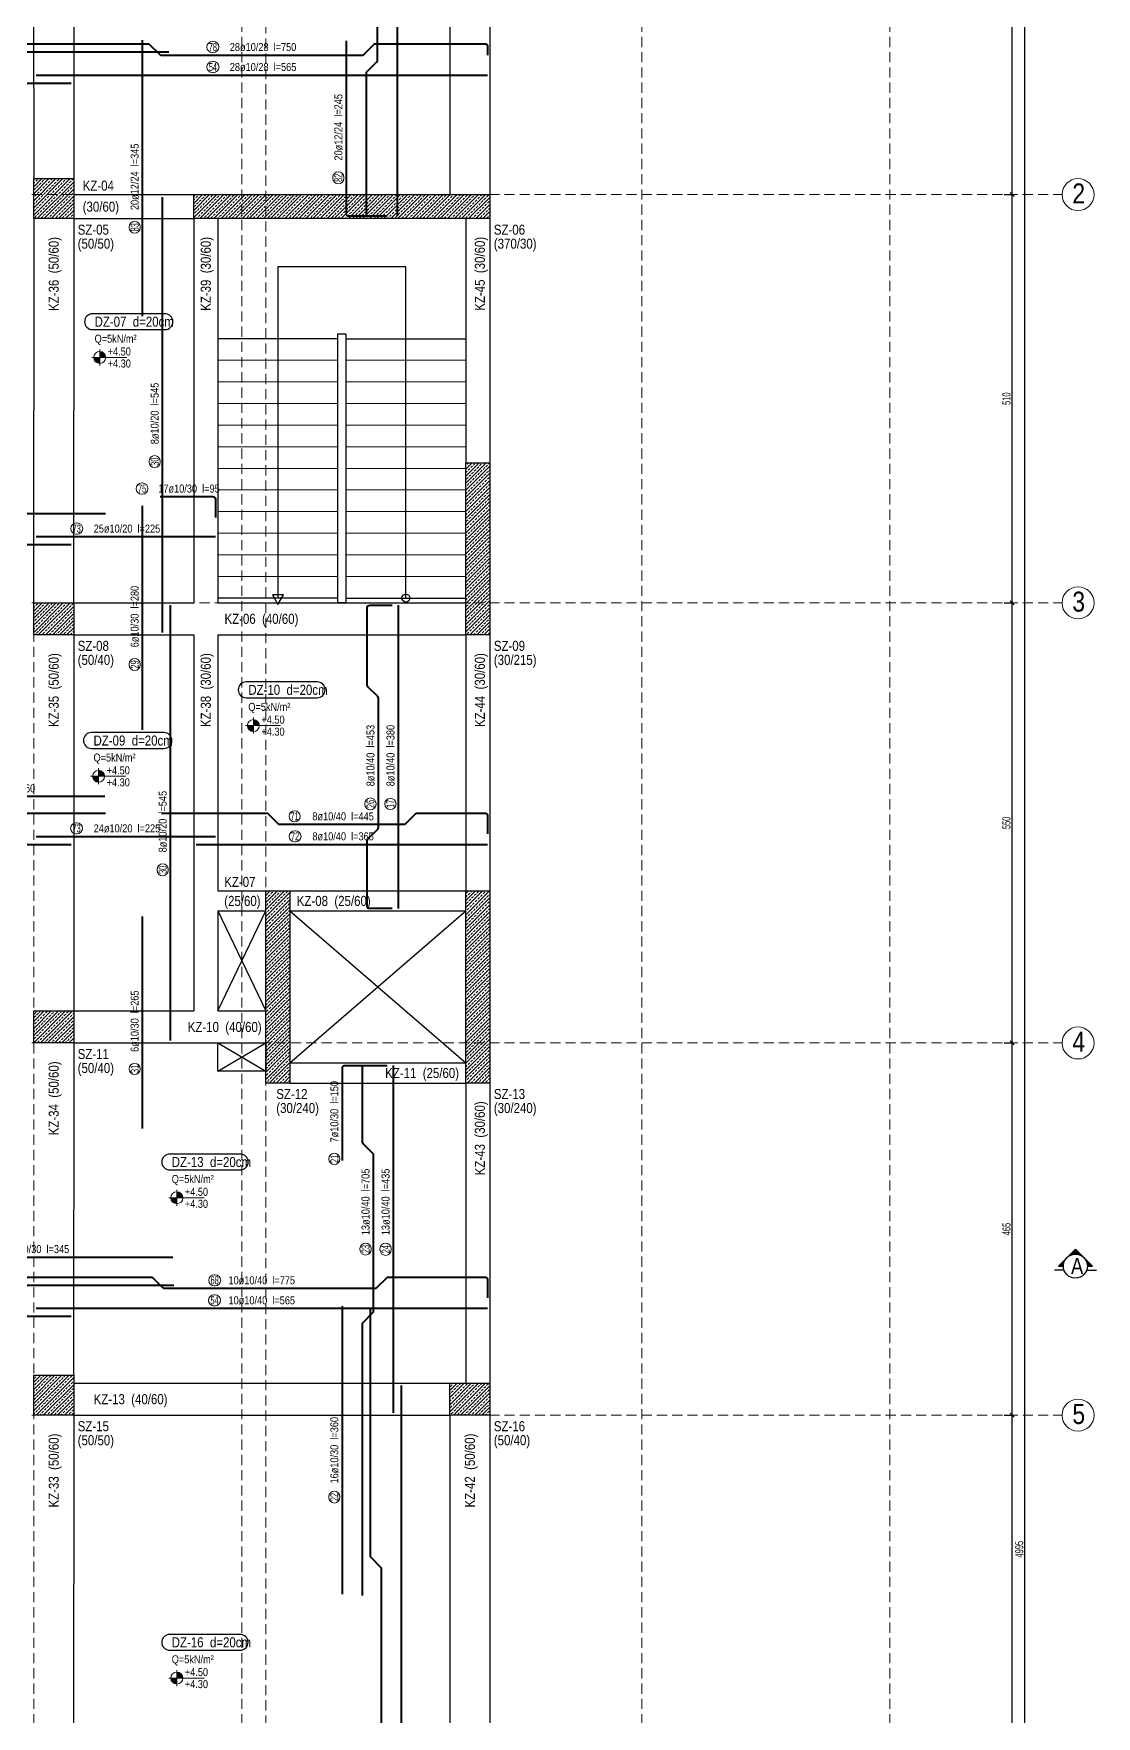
# Model space of a CAD drawing. Header units: millimetres. Extents: x 1615 to 4310, y 554 to 6583.
# Drawn here: x 2982 to 4310, y 3272 to 5375 of the extents above; entities that cross this region are included whole.
import ezdxf
from ezdxf.enums import TextEntityAlignment as Align

# ---------------------------------------------------------------- set-up
doc = ezdxf.new("R2010")
doc.units = ezdxf.units.MM
doc.linetypes.add('DASHED', pattern=[19.05, 12.7, -6.35])
for name, color, linetype, lineweight in [('AKS BALONU (BEYKENT)', 7, 'Continuous', 20), ('AKS CIZGISI (BEYKENT)', 252, 'DASHED', 20), ('AKS NO (BEYKENT)', 3, 'Continuous', 20), ('AKS OLCU (BEYKENT)', 200, 'Continuous', 20), ('BOSLUK (BEYKENT)', 30, 'Continuous', 30), ('CIZGI (BEYKENT)', 1, 'Continuous', 20), ('DONATI (BEYKENT)', 4, 'Continuous', 40), ('DONATI YAZISI (BEYKENT)', 3, 'Continuous', 20), ('DOSEME ISMI (BEYKENT)', 9, 'Continuous', 20), ('DOSEME PAFTA (BEYKENT)', 3, 'Continuous', 20), ('DOSEME SINIRI (BEYKENT)', 2, 'Continuous', 30), ('KESIT (BEYKENT)', 151, 'Continuous', 25), ('KESIT ISMI (BEYKENT)', 6, 'Continuous', 20), ('KIRIS (BEYKENT)', 2, 'Continuous', 30), ('KIRIS ISMI (BEYKENT)', 40, 'Continuous', 20), ('KOLON (BEYKENT)', 3, 'Continuous', 30), ('KOLON ISMI (BEYKENT)', 91, 'Continuous', 20), ('KOT CIZGI (BEYKENT)', 120, 'Continuous', 20), ('KOT YAZI (BEYKENT)', 7, 'Continuous', 20), ('MERDIVEN (BEYKENT)', 5, 'Continuous', 20), ('MERDIVEN YAZI (BEYKENT)', 51, 'Continuous', 20), ('POZ BALON (BEYKENT)', 14, 'Continuous', 20), ('POZ NO (BEYKENT)', 2, 'Continuous', 20), ('TARAMA (BEYKENT)', 252, 'Continuous', 20), ('YAZI (BEYKENT)', 140, 'Continuous', 20)]:
    doc.layers.add(name, color=color, linetype=linetype, lineweight=lineweight)
doc.styles.add('DONATI YAZISI (BEYKENT)', font='')
doc.styles.add('DSMOLC-50', font='Bahnschrift Light Condensed', dxfattribs={"width": 0.75, "height": 10})
doc.styles.add('KOT (BEYKENT)', font='')
doc.styles.add('YAZI (BEYKENT)', font='')
doc.styles.get('DONATI YAZISI (BEYKENT)').set_extended_font_data('Bahnschrift Light Condensed')
doc.styles.get('KOT (BEYKENT)').set_extended_font_data('Bahnschrift Light Condensed')
doc.styles.get('YAZI (BEYKENT)').set_extended_font_data('Bahnschrift Light Condensed')
doc.dimstyles.new('DSMOLC-50', dxfattribs={"dimtxt": 10, "dimasz": 5, "dimexe": 2, "dimexo": 2, "dimgap": 2, "dimtad": 1, "dimdec": 1, "dimrnd": 0.5, "dimzin": 12, "dimdsep": 46, "dimtxsty": 'DSMOLC-50', "dimblk": 'OBLIQUE', "dimblk1": 'OBLIQUE', "dimblk2": 'OBLIQUE', "dimcen": 0, "dimclrt": 7, "dimadec": 0, "dimazin": 0, "dimtfac": 1, "dimtdec": 4, "dimtix": 1, "dimtmove": 2, "dimatfit": 3, "dimfxl": 1, "dimtzin": 0, "dimarcsym": 0})
pattern_1 = [(45, (710.462, 2753.136), (-4.419417, 4.419417), []), (45, (714.881, 2753.136), (-4.419417, 4.419417), [3.125, -1.5625])]

# ---------------------------------------------------------------- blocks, each defined once
blk = doc.blocks.new('_Oblique')
at = {"color": 0, "linetype": 'ByBlock', "lineweight": -2}
blk.add_line((-0.5, -0.5), (0.5, 0.5), dxfattribs=at)
blk = doc.blocks.new('*D127')
at = {"layer": 'AKS OLCU (BEYKENT)', "color": 0, "lineweight": -2, "transparency": 16777216}
for p, q in [((4194.4, 3648.6), (4206.4, 3648.6)), ((4204.4, 2733.6), (4204.4, 3648.6)), ((4194.4, 2733.6), (4206.4, 2733.6))]:
    blk.add_line(p, q, dxfattribs=at)
at = {"layer": 'DEFPOINTS', "color": 0, "transparency": 16777216}
for p in [(4192.4, 3648.6), (4204.4, 3648.6), (4192.4, 2733.6)]:
    blk.add_point(p, dxfattribs=at)
at = {"layer": 'AKS OLCU (BEYKENT)', "color": 0, "lineweight": -2, "transparency": 16777216, "xscale": 5, "yscale": 5, "zscale": 5}
for p, rotation in [((4204.4, 3648.6), 90), ((4204.4, 2733.6), 270)]:
    blk.add_blockref('_Oblique', p, dxfattribs=dict(at, rotation=rotation))
at = {"layer": 'AKS OLCU (BEYKENT)', "color": 7, "transparency": 16777216, "insert": (4197.3, 3191.1), "char_height": 10, "attachment_point": 5, "rotation": 90, "style": 'DSMOLC-50'}
blk.add_mtext('915', dxfattribs=at)
blk = doc.blocks.new('*D128')
at = {"layer": 'AKS OLCU (BEYKENT)', "color": 0, "lineweight": -2, "transparency": 16777216}
for p, q in [((4194.4, 4113.7), (4206.4, 4113.7)), ((4204.4, 3648.6), (4204.4, 4113.7)), ((4194.4, 3648.6), (4206.4, 3648.6))]:
    blk.add_line(p, q, dxfattribs=at)
at = {"layer": 'DEFPOINTS', "color": 0, "transparency": 16777216}
for p in [(4192.4, 4113.7), (4204.4, 4113.7), (4192.4, 3648.6)]:
    blk.add_point(p, dxfattribs=at)
at = {"layer": 'AKS OLCU (BEYKENT)', "color": 0, "lineweight": -2, "transparency": 16777216, "xscale": 5, "yscale": 5, "zscale": 5}
for p, rotation in [((4204.4, 4113.7), 90), ((4204.4, 3648.6), 270)]:
    blk.add_blockref('_Oblique', p, dxfattribs=dict(at, rotation=rotation))
at = {"layer": 'AKS OLCU (BEYKENT)', "color": 7, "transparency": 16777216, "insert": (4197.4, 3881.1), "char_height": 10, "attachment_point": 5, "rotation": 90, "style": 'DSMOLC-50'}
blk.add_mtext('465', dxfattribs=at)
blk = doc.blocks.new('*D129')
at = {"layer": 'AKS OLCU (BEYKENT)', "color": 0, "lineweight": -2, "transparency": 16777216}
for p, q in [((4194.4, 4663.6), (4206.4, 4663.6)), ((4204.4, 4113.7), (4204.4, 4663.6)), ((4194.4, 4113.7), (4206.4, 4113.7))]:
    blk.add_line(p, q, dxfattribs=at)
at = {"layer": 'DEFPOINTS', "color": 0, "transparency": 16777216}
for p in [(4192.4, 4663.6), (4204.4, 4663.6), (4192.4, 4113.7)]:
    blk.add_point(p, dxfattribs=at)
at = {"layer": 'AKS OLCU (BEYKENT)', "color": 0, "lineweight": -2, "transparency": 16777216, "xscale": 5, "yscale": 5, "zscale": 5}
for p, rotation in [((4204.4, 4663.6), 90), ((4204.4, 4113.7), 270)]:
    blk.add_blockref('_Oblique', p, dxfattribs=dict(at, rotation=rotation))
at = {"layer": 'AKS OLCU (BEYKENT)', "color": 7, "transparency": 16777216, "insert": (4197.3, 4388.6), "char_height": 10, "attachment_point": 5, "rotation": 90, "style": 'DSMOLC-50'}
blk.add_mtext('550', dxfattribs=at)
blk = doc.blocks.new('*D130')
at = {"layer": 'AKS OLCU (BEYKENT)', "color": 0, "lineweight": -2, "transparency": 16777216}
for p, q in [((4194.4, 5173.6), (4206.4, 5173.6)), ((4204.4, 4663.6), (4204.4, 5173.6)), ((4194.4, 4663.6), (4206.4, 4663.6))]:
    blk.add_line(p, q, dxfattribs=at)
at = {"layer": 'DEFPOINTS', "color": 0, "transparency": 16777216}
for p in [(4192.4, 5173.6), (4204.4, 5173.6), (4192.4, 4663.6)]:
    blk.add_point(p, dxfattribs=at)
at = {"layer": 'AKS OLCU (BEYKENT)', "color": 0, "lineweight": -2, "transparency": 16777216, "xscale": 5, "yscale": 5, "zscale": 5}
for p, rotation in [((4204.4, 5173.6), 90), ((4204.4, 4663.6), 270)]:
    blk.add_blockref('_Oblique', p, dxfattribs=dict(at, rotation=rotation))
at = {"layer": 'AKS OLCU (BEYKENT)', "color": 7, "transparency": 16777216, "insert": (4197.3, 4918.6), "char_height": 10, "attachment_point": 5, "rotation": 90, "style": 'DSMOLC-50'}
blk.add_mtext('510', dxfattribs=at)
blk = doc.blocks.new('*D131')
at = {"layer": 'AKS OLCU (BEYKENT)', "color": 0, "lineweight": -2, "transparency": 16777216}
for p, q in [((4194.4, 5978.6), (4206.4, 5978.6)), ((4204.4, 5173.6), (4204.4, 5978.6)), ((4194.4, 5173.6), (4206.4, 5173.6))]:
    blk.add_line(p, q, dxfattribs=at)
at = {"layer": 'DEFPOINTS', "color": 0, "transparency": 16777216}
for p in [(4192.4, 5978.6), (4204.4, 5978.6), (4192.4, 5173.6)]:
    blk.add_point(p, dxfattribs=at)
at = {"layer": 'AKS OLCU (BEYKENT)', "color": 0, "lineweight": -2, "transparency": 16777216, "xscale": 5, "yscale": 5, "zscale": 5}
for p, rotation in [((4204.4, 5978.6), 90), ((4204.4, 5173.6), 270)]:
    blk.add_blockref('_Oblique', p, dxfattribs=dict(at, rotation=rotation))
at = {"layer": 'AKS OLCU (BEYKENT)', "color": 7, "transparency": 16777216, "insert": (4197.3, 5576.1), "char_height": 10, "attachment_point": 5, "rotation": 90, "style": 'DSMOLC-50'}
blk.add_mtext('805', dxfattribs=at)
blk = doc.blocks.new('*D132')
at = {"layer": 'AKS OLCU (BEYKENT)', "color": 0, "lineweight": -2, "transparency": 16777216}
for p, q in [((4194.4, 5978.6), (4222.4, 5978.6)), ((4220.4, 983.6), (4220.4, 5978.6)), ((4194.4, 983.6), (4222.4, 983.6))]:
    blk.add_line(p, q, dxfattribs=at)
at = {"layer": 'DEFPOINTS', "color": 0, "transparency": 16777216}
for p in [(4192.4, 5978.6), (4220.4, 5978.6), (4192.4, 983.6)]:
    blk.add_point(p, dxfattribs=at)
at = {"layer": 'AKS OLCU (BEYKENT)', "color": 0, "lineweight": -2, "transparency": 16777216, "xscale": 5, "yscale": 5, "zscale": 5}
for p, rotation in [((4220.4, 5978.6), 90), ((4220.4, 983.6), 270)]:
    blk.add_blockref('_Oblique', p, dxfattribs=dict(at, rotation=rotation))
at = {"layer": 'AKS OLCU (BEYKENT)', "color": 7, "transparency": 16777216, "insert": (4213.3, 3481.1), "char_height": 10, "attachment_point": 5, "rotation": 90, "style": 'DSMOLC-50'}
blk.add_mtext('4995', dxfattribs=at)

msp = doc.modelspace()

# ---------------------------------------------------------------- hatches: boundary and pattern name
at = {"layer": 'KESIT (BEYKENT)', "lineweight": -3}
h = msp.add_hatch(color=256, dxfattribs=at)
h.dxf.hatch_style = 1
h.paths.add_polyline_path([(4294.01, 3845.46), (4283.41, 3856.07), (4272.8, 3845.46, -0.1989124), (4283.41, 3849.85, -0.1989124)])
h = msp.add_hatch(color=256, dxfattribs=at)
h.dxf.hatch_style = 1
h.paths.add_polyline_path([(4268.41, 3834.85, -0.1989124), (4272.8, 3845.46), (4262.19, 3834.85)])
h = msp.add_hatch(color=256, dxfattribs=at)
h.dxf.hatch_style = 1
h.paths.add_polyline_path([(4304.62, 3834.85), (4294.01, 3845.46, -0.1989124), (4298.41, 3834.85)])
at = {"layer": 'KOT CIZGI (BEYKENT)'}
h = msp.add_hatch(color=256, dxfattribs=at)
h.dxf.hatch_style = 1
h.paths.add_polyline_path([(3064.19, 4970.16), (3056.69, 4970.16, 0.4142136), (3064.19, 4962.66)])
h = msp.add_hatch(color=256, dxfattribs=at)
h.dxf.hatch_style = 1
h.paths.add_polyline_path([(3064.19, 4977.66), (3064.19, 4970.16), (3071.69, 4970.16, 0.4142136)])
h = msp.add_hatch(color=256, dxfattribs=at)
h.dxf.hatch_style = 1
h.paths.add_polyline_path([(3256.28, 4510.17), (3248.78, 4510.17, 0.4142136), (3256.28, 4502.67)])
h = msp.add_hatch(color=256, dxfattribs=at)
h.dxf.hatch_style = 1
h.paths.add_polyline_path([(3256.28, 4517.67), (3256.28, 4510.17), (3263.78, 4510.17, 0.4142136)])
h = msp.add_hatch(color=256, dxfattribs=at)
h.dxf.hatch_style = 1
h.paths.add_polyline_path([(3062.85, 4446.84), (3055.35, 4446.84, 0.4142136), (3062.85, 4439.34)])
h = msp.add_hatch(color=256, dxfattribs=at)
h.dxf.hatch_style = 1
h.paths.add_polyline_path([(3062.85, 4454.34), (3062.85, 4446.84), (3070.35, 4446.84, 0.4142136)])
h = msp.add_hatch(color=256, dxfattribs=at)
h.dxf.hatch_style = 1
h.paths.add_polyline_path([(3160.59, 3920.25), (3153.09, 3920.25, 0.4142136), (3160.59, 3912.75)])
h = msp.add_hatch(color=256, dxfattribs=at)
h.dxf.hatch_style = 1
h.paths.add_polyline_path([(3160.59, 3927.75), (3160.59, 3920.25), (3168.09, 3920.25, 0.4142136)])
h = msp.add_hatch(color=256, dxfattribs=at)
h.dxf.hatch_style = 1
h.paths.add_polyline_path([(3160.59, 3327.65), (3160.59, 3320.15), (3168.09, 3320.15, 0.4142136)])
h = msp.add_hatch(color=256, dxfattribs=at)
h.dxf.hatch_style = 1
h.paths.add_polyline_path([(3160.59, 3320.15), (3153.09, 3320.15, 0.4142136), (3160.59, 3312.65)])
at = {"layer": 'TARAMA (BEYKENT)'}
h = msp.add_hatch(dxfattribs=at)
h.set_pattern_fill('ANSI33', color=256, style=0, pattern_type=0)
h.set_pattern_definition(pattern_1)
h.paths.add_polyline_path([(2981.74, 5193.6), (3031.74, 5193.6), (3031.74, 5143.6), (2981.74, 5143.6)], flags=0)
h = msp.add_hatch(dxfattribs=at)
h.set_pattern_fill('ANSI33', color=256, style=0, pattern_type=0)
h.set_pattern_definition(pattern_1)
h.paths.add_polyline_path([(3181.74, 5173.6), (3551.74, 5173.6), (3551.74, 5143.6), (3181.74, 5143.6)], flags=0)
h = msp.add_hatch(dxfattribs=at)
h.set_pattern_fill('ANSI33', color=256, style=0, pattern_type=0)
h.set_pattern_definition(pattern_1)
h.paths.add_polyline_path([(3521.74, 4838.6), (3551.74, 4838.6), (3551.74, 4623.6), (3521.74, 4623.6)], flags=0)
h = msp.add_hatch(dxfattribs=at)
h.set_pattern_fill('ANSI33', color=256, style=0, pattern_type=0)
h.set_pattern_definition(pattern_1)
h.paths.add_polyline_path([(2981.74, 4663.6), (3031.74, 4663.6), (3031.74, 4623.6), (2981.74, 4623.6)], flags=0)
h = msp.add_hatch(dxfattribs=at)
h.set_pattern_fill('ANSI33', color=256, style=0, pattern_type=0)
h.set_pattern_definition(pattern_1)
h.paths.add_polyline_path([(3271.84, 4303.65), (3301.84, 4303.65), (3301.84, 4063.65), (3271.84, 4063.65)], flags=0)
h = msp.add_hatch(dxfattribs=at)
h.set_pattern_fill('ANSI33', color=256, style=0, pattern_type=0)
h.set_pattern_definition(pattern_1)
h.paths.add_polyline_path([(3521.74, 4303.65), (3551.74, 4303.65), (3551.74, 4063.65), (3521.74, 4063.65)], flags=0)
h = msp.add_hatch(dxfattribs=at)
h.set_pattern_fill('ANSI33', color=256, style=0, pattern_type=0)
h.set_pattern_definition(pattern_1)
h.paths.add_polyline_path([(2981.74, 4153.65), (3031.74, 4153.65), (3031.74, 4113.65), (2981.74, 4113.65)], flags=0)
h = msp.add_hatch(dxfattribs=at)
h.set_pattern_fill('ANSI33', color=256, style=0, pattern_type=0)
h.set_pattern_definition(pattern_1)
h.paths.add_polyline_path([(2981.74, 3698.6), (3031.74, 3698.6), (3031.74, 3648.6), (2981.74, 3648.6)], flags=0)
h = msp.add_hatch(dxfattribs=at)
h.set_pattern_fill('ANSI33', color=256, style=0, pattern_type=0)
h.set_pattern_definition(pattern_1)
h.paths.add_polyline_path([(3501.74, 3688.6), (3551.74, 3688.6), (3551.74, 3648.6), (3501.74, 3648.6)], flags=0)

# ---------------------------------------------------------------- linework, layer by layer
at = {"layer": 'AKS BALONU (BEYKENT)'}
for centre in [(4286.74, 5173.6), (4286.74, 4663.6), (4286.74, 4113.65), (4286.74, 3648.6)]:
    msp.add_circle(centre, 20, dxfattribs=at)
at = {"layer": 'AKS CIZGISI (BEYKENT)'}
for p, q in [((3271.84, 593.6), (3271.84, 6313.6)), ((2981.74, 633.6), (2981.74, 6273.6)), ((3241.74, 633.6), (3241.74, 6273.6)), ((3551.74, 633.6), (3551.74, 6273.6)), ((3741.74, 633.6), (3741.74, 6273.6)), ((4051.74, 633.6), (4051.74, 6273.6)), ((1931.74, 5173.6), (4266.74, 5173.6)), ((1931.74, 4663.6), (4266.74, 4663.6)), ((1931.74, 4113.65), (4266.74, 4113.65)), ((1931.74, 3648.6), (4266.74, 3648.6))]:
    msp.add_line(p, q, dxfattribs=at)
at = {"layer": 'BOSLUK (BEYKENT)'}
msp.add_lwpolyline([(3211.84, 4113.65), (3271.84, 4113.65), (3271.84, 4078.6), (3211.84, 4078.6)], close=True, dxfattribs=at)
at = {"layer": 'CIZGI (BEYKENT)', "lineweight": -3}
for p, q in [((3211.74, 4153.65), (3271.74, 4278.65)), ((3211.74, 4278.65), (3271.74, 4153.65)), ((3301.84, 4088.65), (3521.74, 4278.65)), ((3301.84, 4278.65), (3521.84, 4088.65)), ((3211.84, 4078.6), (3271.74, 4113.65)), ((3211.84, 4113.65), (3271.84, 4078.6))]:
    msp.add_line(p, q, dxfattribs=at)
at = {"layer": 'DONATI (BEYKENT)'}
for points in [[(3423.48, 5146.6), (3400.48, 5146.6, -0.4142136), (3397.48, 5149.6), (3397.48, 5325.36, -0.1989124), (3398.35, 5327.48), (3410.6, 5339.72, 0.1989124), (3411.48, 5341.84), (3411.48, 5770.36, 0.1989124), (3410.6, 5772.48), (3398.35, 5784.72, -0.1989124), (3397.48, 5786.84), (3397.48, 6019)], [(2824.42, 5362.05), (3124.5, 5362.05, -0.1989124), (3126.62, 5361.18), (3138.87, 5348.93, 0.1989124), (3140.99, 5348.05), (3392.51, 5348.05, 0.1989124), (3394.64, 5348.93), (3406.88, 5361.18, -0.1989124), (3409, 5362.05), (3545.82, 5362.05, -0.4142136), (3548.82, 5359.05), (3548.82, 5348.05)], [(3398.48, 5146.6), (3375.48, 5146.6, -0.4142136), (3372.48, 5149.6), (3372.48, 5365.6)], [(2277.04, 5352.05), (2484.49, 5352.05, -0.1989124), (2486.62, 5351.18), (2498.86, 5338.93, 0.1989124), (2500.98, 5338.05), (2842.48, 5338.05, 0.1989124), (2844.61, 5338.93), (2856.85, 5351.18, -0.1989124), (2858.97, 5352.05), (3150.44, 5352.05)], [(3139.74, 4796.34), (3205.74, 4796.34, -0.4142136), (3208.74, 4793.34), (3208.74, 4770.34)], [(2233.22, 4775.34), (2436.48, 4775.34, -0.1989124), (2438.6, 4774.46), (2450.85, 4762.22, 0.1989124), (2452.97, 4761.34), (2830.43, 4761.34, 0.1989124), (2832.55, 4762.22), (2844.8, 4774.46, -0.1989124), (2846.92, 4775.34), (3071.62, 4775.34)], [(3429.58, 4281.65), (3401.58, 4281.65, -0.4142136), (3398.58, 4284.65), (3398.58, 4366.4, -0.1989124), (3399.46, 4368.52), (3411.7, 4380.76, 0.1989124), (3412.58, 4382.88), (3412.58, 4544.37, 0.1989124), (3411.7, 4546.49), (3399.46, 4558.73, -0.1989124), (3398.58, 4560.85), (3398.58, 4657.6, -0.4142136), (3401.58, 4660.6), (3429.58, 4660.6)], [(2233.27, 4400.85), (2436.48, 4400.85, -0.1989124), (2438.6, 4399.97), (2450.84, 4387.73, 0.1989124), (2452.96, 4386.85), (2830.42, 4386.85, 0.1989124), (2832.54, 4387.73), (2844.78, 4399.97, -0.1989124), (2846.9, 4400.85), (3071.68, 4400.85)], [(3141.44, 4400.85), (3272.52, 4400.85, -0.1989124), (3274.64, 4399.97), (3286.88, 4387.73, 0.1989124), (3289, 4386.85), (3444.58, 4386.85, 0.1989124), (3446.7, 4387.73), (3458.94, 4399.97, -0.1989124), (3461.06, 4400.85), (3545.82, 4400.85, -0.4142136), (3548.82, 4397.85), (3548.82, 4374.83)], [(3367.42, 3966.65), (3367.42, 4082.65, -0.4142136), (3370.42, 4085.65), (3398.42, 4085.65)], [(3392.42, 3423.25), (3392.42, 3762.37, -0.1989124), (3393.3, 3764.49), (3405.54, 3776.73, 0.1989124), (3406.42, 3778.85), (3406.42, 3973.4, 0.1989124), (3405.54, 3975.52), (3393.3, 3987.76, -0.1989124), (3392.42, 3989.88), (3392.42, 4082.65, -0.4142136), (3395.42, 4085.65), (3423.42, 4085.65)], [(2233.28, 3811.15), (2436.48, 3811.15, -0.1989124), (2438.6, 3810.27), (2450.84, 3798.03, 0.1989124), (2452.96, 3797.15), (2830.42, 3797.15, 0.1989124), (2832.54, 3798.03), (2844.78, 3810.27, -0.1989124), (2846.9, 3811.15), (3156.67, 3811.15)], [(2811.44, 3821.15), (3128.45, 3821.15, -0.1989124), (3130.58, 3820.27), (3142.82, 3808.03, 0.1989124), (3144.94, 3807.15), (3408.56, 3807.15, 0.1989124), (3410.68, 3808.03), (3422.93, 3820.27, -0.1989124), (3425.05, 3821.15), (3545.82, 3821.15, -0.4142136), (3548.82, 3818.15), (3548.82, 3795.12)], [(3402.42, 2604.41), (3402.42, 2939.36, -0.1989124), (3403.3, 2941.48), (3415.54, 2953.72, 0.1989124), (3416.42, 2955.84), (3416.42, 3456.36, 0.1989124), (3415.54, 3458.48), (3403.3, 3470.72, -0.1989124), (3402.42, 3472.84), (3402.42, 3782.81)]]:
    msp.add_lwpolyline(points, format="xyb", dxfattribs=at)
for points in [[(3436.48, 5146.6), (3436.48, 5975.6)], [(3117.89, 5021.73), (3117.89, 5366.73)], [(2984.72, 5323.05), (3548.82, 5323.05)], [(2314.72, 5313.05), (3028.74, 5313.05)], [(3142.89, 4626.6), (3142.89, 5170.6)], [(3117.89, 4504.86), (3117.89, 4784.86)], [(2274.64, 4736.34), (3028.66, 4736.34)], [(2984.66, 4746.34), (3208.74, 4746.34)], [(3152.89, 4116.65), (3152.89, 4660.6)], [(3437.58, 4281.65), (3437.58, 4660.6)], [(2810.46, 4421.85), (3070.45, 4421.85)], [(2274.69, 4361.85), (3028.74, 4361.85)], [(2984.64, 4371.85), (3208.74, 4371.85)], [(3184.74, 4361.85), (3548.82, 4361.85)], [(3117.89, 4006.76), (3117.89, 4271.76)], [(3431.42, 3651.6), (3431.42, 4085.65)], [(2810.44, 3846.15), (3155.44, 3846.15)], [(3367.42, 3424.86), (3367.42, 3784.86)], [(2274.74, 3772.15), (3028.66, 3772.15)], [(2984.64, 3782.15), (3548.82, 3782.15)], [(3441.42, 2736.6), (3441.42, 3685.6)]]:
    msp.add_lwpolyline(points, dxfattribs=at)
at = {"layer": 'DOSEME PAFTA (BEYKENT)', "lineweight": -3}
for points in [[(3055.2, 5004.95), (3145.81, 5004.95, 1), (3145.81, 5024.73), (3055.2, 5024.73, 1)], [(3247.3, 4544.96), (3335.93, 4544.96, 1), (3335.93, 4564.75), (3247.3, 4564.75, 1)], [(3053.86, 4481.63), (3144.55, 4481.63, 1), (3144.55, 4501.41), (3053.86, 4501.41, 1)], [(3151.6, 3955.04), (3239.91, 3955.04, 1), (3239.91, 3974.82), (3151.6, 3974.82, 1)], [(3151.6, 3354.95), (3239.72, 3354.95, 1), (3239.72, 3374.73), (3151.6, 3374.73, 1)]]:
    msp.add_lwpolyline(points, format="xyb", close=True, dxfattribs=at)
at = {"layer": 'DOSEME SINIRI (BEYKENT)'}
for p, q in [((3361.74, 4993.6), (3211.74, 4993.6)), ((3371.74, 4993.6), (3521.74, 4993.6)), ((3361.74, 4669.6), (3211.74, 4669.6)), ((3371.74, 4669.6), (3521.74, 4669.6))]:
    msp.add_line(p, q, dxfattribs=at)
msp.add_lwpolyline([(3361.74, 4999.6), (3371.74, 4999.6), (3371.74, 4663.6), (3361.74, 4663.6)], close=True, dxfattribs=at)
at = {"layer": 'KESIT (BEYKENT)', "lineweight": -3, "flags": 128}
for points in [[(4298.41, 3834.85), (4304.62, 3834.85), (4283.41, 3856.07), (4262.19, 3834.85), (4268.41, 3834.85)], [(4269.26, 3829.85), (4257.19, 3829.85)], [(4297.55, 3829.85), (4309.62, 3829.85)]]:
    msp.add_lwpolyline(points, dxfattribs=at)
at = {"layer": 'KESIT (BEYKENT)', "lineweight": -3}
msp.add_circle((4283.41, 3834.85), 15, dxfattribs=at)
at = {"layer": 'KIRIS (BEYKENT)'}
for p, q in [((2981.64, 5928.7), (2981.74, 5193.6)), ((3031.74, 5928.7), (3031.74, 5193.6)), ((3501.84, 5928.7), (3501.74, 5173.7)), ((3551.74, 5928.7), (3551.84, 5173.7)), ((3031.64, 5173.6), (3181.84, 5173.6)), ((2981.74, 5143.6), (2981.64, 4663.7)), ((3031.74, 5143.6), (3031.64, 4663.7)), ((3031.74, 5143.6), (3181.74, 5143.6)), ((3181.74, 5143.6), (3181.74, 4663.6)), ((3211.74, 5143.7), (3211.74, 4663.6)), ((3521.84, 5143.7), (3521.84, 4838.6)), ((3551.74, 5143.7), (3551.84, 4838.6)), ((3031.64, 4663.6), (3181.74, 4663.6)), ((3211.74, 4663.6), (3521.84, 4663.6)), ((3031.74, 4623.6), (3181.74, 4623.6)), ((3031.74, 4623.6), (3031.74, 4153.65)), ((3181.74, 4623.6), (3181.74, 4153.65)), ((3211.74, 4623.6), (3521.84, 4623.6)), ((3211.74, 4623.6), (3211.74, 4303.65)), ((3521.84, 4623.6), (3521.84, 4303.65)), ((3551.74, 4623.6), (3551.84, 4303.65)), ((3211.74, 4303.65), (3271.74, 4303.65)), ((3301.74, 4303.65), (3521.84, 4303.65)), ((3211.74, 4278.65), (3271.74, 4278.65)), ((3211.74, 4278.65), (3211.74, 4153.65)), ((3301.74, 4278.65), (3521.84, 4278.65)), ((3031.74, 4153.65), (3181.74, 4153.65)), ((3211.74, 4153.65), (3271.74, 4153.65)), ((3031.74, 4113.55), (3031.64, 3698.5)), ((3031.74, 4113.65), (3271.74, 4113.65)), ((3301.74, 4088.65), (3521.84, 4088.65)), ((3301.74, 4063.65), (3521.84, 4063.65)), ((3521.84, 4063.65), (3521.84, 3688.5)), ((3551.74, 4063.65), (3551.84, 3688.5)), ((3031.64, 3688.6), (3501.84, 3688.6)), ((3031.74, 3648.5), (3031.64, 2783.5)), ((3031.74, 3648.6), (3501.74, 3648.6)), ((3501.84, 3648.5), (3501.74, 2763.5)), ((3551.74, 3648.5), (3551.74, 2763.6))]:
    msp.add_line(p, q, dxfattribs=at)
at = {"layer": 'KOLON (BEYKENT)'}
for points in [[(2981.74, 5193.6), (3031.74, 5193.6), (3031.74, 5143.6), (2981.74, 5143.6)], [(3181.74, 5173.6), (3551.74, 5173.6), (3551.74, 5143.6), (3181.74, 5143.6)], [(3521.74, 4838.6), (3551.74, 4838.6), (3551.74, 4623.6), (3521.74, 4623.6)], [(2981.74, 4663.6), (3031.74, 4663.6), (3031.74, 4623.6), (2981.74, 4623.6)], [(3271.84, 4303.65), (3301.84, 4303.65), (3301.84, 4063.65), (3271.84, 4063.65)], [(3521.74, 4303.65), (3551.74, 4303.65), (3551.74, 4063.65), (3521.74, 4063.65)], [(2981.74, 4153.65), (3031.74, 4153.65), (3031.74, 4113.65), (2981.74, 4113.65)], [(2981.74, 3698.6), (3031.74, 3698.6), (3031.74, 3648.6), (2981.74, 3648.6)], [(3501.74, 3688.6), (3551.74, 3688.6), (3551.74, 3648.6), (3501.74, 3648.6)]]:
    msp.add_lwpolyline(points, close=True, dxfattribs=at)
at = {"layer": 'KOT CIZGI (BEYKENT)'}
for p, q in [((3054.19, 4970.16), (3098.21, 4970.16)), ((3064.19, 4980.16), (3064.19, 4960.16)), ((3246.28, 4510.17), (3290.31, 4510.17)), ((3256.28, 4520.17), (3256.28, 4500.17)), ((3052.85, 4446.84), (3096.87, 4446.84)), ((3062.85, 4456.84), (3062.85, 4436.84)), ((3150.59, 3920.25), (3194.61, 3920.25)), ((3160.59, 3930.25), (3160.59, 3910.25)), ((3160.59, 3330.16), (3160.59, 3310.16)), ((3150.59, 3320.15), (3194.61, 3320.15))]:
    msp.add_line(p, q, dxfattribs=at)
for centre in [(3064.19, 4970.16), (3256.28, 4510.17), (3062.85, 4446.84), (3160.59, 3920.25), (3160.59, 3320.15)]:
    msp.add_circle(centre, 7.5, dxfattribs=at)
at = {"layer": 'MERDIVEN (BEYKENT)'}
for p, q in [((3361.74, 4966.6), (3211.74, 4966.6)), ((3371.74, 4966.6), (3521.74, 4966.6)), ((3361.74, 4939.6), (3211.74, 4939.6)), ((3371.74, 4939.6), (3521.74, 4939.6)), ((3361.74, 4912.6), (3211.74, 4912.6)), ((3371.74, 4912.6), (3521.74, 4912.6)), ((3361.74, 4885.6), (3211.74, 4885.6)), ((3371.74, 4885.6), (3521.74, 4885.6)), ((3361.74, 4858.6), (3211.74, 4858.6)), ((3371.74, 4858.6), (3521.74, 4858.6)), ((3361.74, 4831.6), (3211.74, 4831.6)), ((3371.74, 4831.6), (3521.74, 4831.6)), ((3361.74, 4804.6), (3211.74, 4804.6)), ((3371.74, 4804.6), (3521.74, 4804.6)), ((3361.74, 4777.6), (3211.74, 4777.6)), ((3371.74, 4777.6), (3521.74, 4777.6)), ((3361.74, 4750.6), (3211.74, 4750.6)), ((3371.74, 4750.6), (3521.74, 4750.6)), ((3361.74, 4723.6), (3211.74, 4723.6)), ((3371.74, 4723.6), (3521.74, 4723.6)), ((3361.74, 4696.6), (3211.74, 4696.6)), ((3371.74, 4696.6), (3521.74, 4696.6))]:
    msp.add_line(p, q, dxfattribs=at)
at = {"layer": 'MERDIVEN YAZI (BEYKENT)', "lineweight": -3, "flags": 128}
msp.add_lwpolyline([(3446.94, 4669.6), (3446.94, 5083.6), (3286.94, 5083.6), (3286.94, 4669.6)], dxfattribs=at)
msp.add_lwpolyline([(3286.94, 4661.6), (3293.87, 4673.6), (3280.01, 4673.6)], close=True, dxfattribs=at)
at = {"layer": 'MERDIVEN YAZI (BEYKENT)', "lineweight": -3}
msp.add_circle((3446.94, 4669.6), 5, dxfattribs=at)
at = {"layer": 'POZ BALON (BEYKENT)'}
for p, q in [((3205.14, 5365.05), (3206.15, 5365.05)), ((3205.14, 5351.05), (3206.15, 5351.05)), ((3205.02, 5340.05), (3206.31, 5340.05)), ((3205.02, 5326.05), (3206.31, 5326.05)), ((3355.48, 5194.11), (3355.48, 5195.19)), ((3369.48, 5194.11), (3369.48, 5195.19)), ((3100.89, 5132.29), (3100.89, 5133.31)), ((3114.89, 5132.29), (3114.89, 5133.31)), ((3125.89, 4839.39), (3125.89, 4840.53)), ((3139.89, 4839.39), (3139.89, 4840.53)), ((3116.69, 4813.34), (3117.58, 4813.34)), ((3116.69, 4799.34), (3117.58, 4799.34)), ((3035.07, 4763.34), (3036.01, 4763.34)), ((3035.07, 4749.34), (3036.01, 4749.34)), ((3100.89, 4586.11), (3100.89, 4587.02)), ((3114.89, 4586.11), (3114.89, 4587.02)), ((3307.8, 4403.85), (3307.7, 4403.85)), ((3395.58, 4411.84), (3395.58, 4412.83)), ((3409.58, 4411.84), (3409.58, 4412.83)), ((3420.58, 4412.43), (3420.58, 4412.45)), ((3434.58, 4412.43), (3434.58, 4412.45)), ((3034.89, 4388.85), (3035.83, 4388.85)), ((3034.89, 4374.85), (3035.83, 4374.85)), ((3307.8, 4389.85), (3307.7, 4389.85)), ((3307.86, 4378.85), (3308.77, 4378.85)), ((3307.86, 4364.85), (3308.77, 4364.85)), ((3135.89, 4329.42), (3135.89, 4330.55)), ((3149.89, 4329.42), (3149.89, 4330.55)), ((3100.89, 4081.11), (3100.89, 4081.28)), ((3114.89, 4081.11), (3114.89, 4081.28)), ((3350.42, 3968.82), (3350.42, 3968.86)), ((3364.42, 3968.82), (3364.42, 3968.86)), ((3389.42, 3855.69), (3389.42, 3856.69)), ((3403.42, 3855.69), (3403.42, 3856.69)), ((3414.42, 3855.3), (3414.42, 3856.62)), ((3428.42, 3855.3), (3428.42, 3856.62)), ((3207.4, 3824.15), (3208.41, 3824.15)), ((3207.4, 3810.15), (3208.41, 3810.15)), ((3207.04, 3799.15), (3208.33, 3799.15)), ((3207.04, 3785.15), (3208.33, 3785.15)), ((3350.42, 3545.8), (3350.42, 3546.78)), ((3364.42, 3545.8), (3364.42, 3546.78))]:
    msp.add_line(p, q, dxfattribs=at)
for centre, start, end in [((3205.14, 5358.05), 90, 270), ((3206.15, 5358.05), 270, 90), ((3205.02, 5333.05), 90, 270), ((3206.31, 5333.05), 270, 90), ((3362.48, 5195.19), 0, 180), ((3362.48, 5194.11), 180, 0), ((3107.89, 5133.31), 0, 180), ((3107.89, 5132.29), 180, 0), ((3132.89, 4840.53), 0, 180), ((3132.89, 4839.39), 180, 0), ((3116.69, 4806.34), 90, 270), ((3117.58, 4806.34), 270, 90), ((3035.07, 4756.34), 90, 270), ((3036.01, 4756.34), 270, 90), ((3107.89, 4587.02), 0, 180), ((3107.89, 4586.11), 180, 0), ((3402.58, 4412.83), 0, 180), ((3427.58, 4412.45), 0, 180), ((3307.8, 4396.85), 90, 270), ((3307.7, 4396.85), 270, 90), ((3402.58, 4411.84), 180, 0), ((3427.58, 4412.43), 180, 0), ((3034.89, 4381.85), 90, 270), ((3035.83, 4381.85), 270, 90), ((3307.86, 4371.85), 90, 270), ((3308.77, 4371.85), 270, 90), ((3142.89, 4330.55), 0, 180), ((3142.89, 4329.42), 180, 0), ((3107.89, 4081.28), 0, 180), ((3107.89, 4081.11), 180, 0), ((3357.42, 3968.86), 0, 180), ((3357.42, 3968.82), 180, 0), ((3396.42, 3856.69), 0, 180), ((3396.42, 3855.69), 180, 0), ((3421.42, 3856.62), 0, 180), ((3421.42, 3855.3), 180, 0), ((3207.4, 3817.15), 90, 270), ((3208.41, 3817.15), 270, 90), ((3207.04, 3792.15), 90, 270), ((3208.33, 3792.15), 270, 90), ((3357.42, 3546.78), 0, 180), ((3357.42, 3545.8), 180, 0)]:
    msp.add_arc(centre, 7, start, end, dxfattribs=at)

# ---------------------------------------------------------------- texts
at = {"layer": 'AKS NO (BEYKENT)', "style": 'YAZI (BEYKENT)'}
for s, p in [('2', (4279.61, 5162.6)), ('3', (4279.6, 4652.6)), ('4', (4279.62, 4102.65)), ('5', (4279.67, 3637.6))]:
    msp.add_text(s, height=25, dxfattribs=at).set_placement(p)
at = {"layer": 'DONATI YAZISI (BEYKENT)', "style": 'DONATI YAZISI (BEYKENT)'}
for s, p in [(' 28ø10/28  l=750', (3266.77, 5358.05)), (' 28ø10/28  l=565', (3266.77, 5333.05)), (' 17ø10/30  l=95', (3174.24, 4806.34)), (' 25ø10/20  l=225', (3096.7, 4756.34)), (' 16ø10/30  l=260', (2940.45, 4431.85)), (' 8ø10/40  l=445', (3366.78, 4396.85)), (' 24ø10/20  l=225', (3096.69, 4381.85)), (' 8ø10/40  l=365', (3366.78, 4371.85)), (' 15ø10/30  l=345', (2982.94, 3856.15)), ('10ø10/40  l=775', (3266.73, 3817.15)), ('10ø10/40  l=565', (3266.73, 3792.15))]:
    msp.add_text(s, height=10, dxfattribs=at).set_placement(p, align=Align.MIDDLE_CENTER)
for s, p in [(' 20ø12/24  l=245', (3362.48, 5256.1)), (' 20ø12/24  l=345', (3107.89, 5194.23)), (' 8ø10/20  l=545', (3132.89, 4898.6)), (' 6ø10/30  l=280', (3107.89, 4644.86)), (' 8ø10/40  l=453', (3402.58, 4471.13)), (' 8ø10/40  l=380', (3427.58, 4471.13)), (' 8ø10/20  l=545', (3142.89, 4388.63)), (' 6ø10/30  l=265', (3107.89, 4139.26)), (' 7ø10/30  l=150', (3357.42, 4026.15)), ('13ø10/40  l=705', (3396.42, 3915.12)), ('13ø10/40  l=435', (3421.42, 3915.12)), ('16ø10/30  l=360', (3357.42, 3604.86))]:
    msp.add_text(s, height=10, rotation=90, dxfattribs=at).set_placement(p, align=Align.MIDDLE_CENTER)
at = {"layer": 'DOSEME ISMI (BEYKENT)', "style": 'YAZI (BEYKENT)'}
for s, p in [('DZ-07  d=20cm', (3057.84, 5008.6)), ('DZ-10  d=20cm', (3249.94, 4548.62)), ('DZ-09  d=20cm', (3056.5, 4485.28)), ('DZ-13  d=20cm', (3154.24, 3958.69)), ('DZ-16  d=20cm', (3154.24, 3358.6))]:
    msp.add_text(s, height=12.5, dxfattribs=at).set_placement(p)
at = {"layer": 'KESIT ISMI (BEYKENT)', "style": 'YAZI (BEYKENT)'}
msp.add_text('A', height=20, dxfattribs=at).set_placement((4277.95, 3824.98))
at = {"layer": 'KIRIS ISMI (BEYKENT)', "style": 'YAZI (BEYKENT)'}
for s, p in [('KZ-04', (3043.01, 5178.6)), ('(30/60)', (3043.01, 5152.35)), ('KZ-06  (40/60)', (3220.17, 4637.35)), ('KZ-07', (3219.85, 4308.65)), ('(25/60)', (3219.85, 4284.9)), ('KZ-08  (25/60)', (3310.52, 4284.9)), ('KZ-10  (40/60)', (3174.27, 4127.4)), ('KZ-11  (25/60)', (3420.94, 4069.9)), ('KZ-13  (40/60)', (3056.64, 3662.35))]:
    msp.add_text(s, height=12.5, dxfattribs=at).set_placement(p)
for s, p in [('KZ-36  (50/60)', (3013, 5028.33)), ('KZ-39  (30/60)', (3203, 5028.43)), ('KZ-45  (30/60)', (3545.5, 5028.55)), ('KZ-35  (50/60)', (3013, 4508.35)), ('KZ-38  (30/60)', (3203, 4508.33)), ('KZ-44  (30/60)', (3545.5, 4508.4)), ('KZ-34  (50/60)', (3013, 3998.33)), ('KZ-43  (30/60)', (3545.5, 3948.43)), ('KZ-33  (50/60)', (3013, 3533.27)), ('KZ-42  (50/60)', (3533, 3533.3))]:
    msp.add_text(s, height=12.5, rotation=90, dxfattribs=at).set_placement(p)
at = {"layer": 'KOLON ISMI (BEYKENT)', "style": 'YAZI (BEYKENT)'}
for s, p in [('SZ-05', (3036.74, 5123.6)), ('SZ-06', (3556.75, 5123.6)), ('(50/50)', (3036.74, 5106.1)), ('(370/30)', (3556.75, 5106.1)), ('SZ-08', (3036.74, 4603.6)), ('SZ-09', (3556.75, 4603.6)), ('(50/40)', (3036.74, 4586.1)), ('(30/215)', (3556.75, 4586.1)), ('SZ-11', (3036.74, 4093.65)), ('(50/40)', (3036.74, 4076.15)), ('SZ-12', (3284.88, 4043.65)), ('(30/240)', (3284.88, 4026.15)), ('SZ-13', (3556.75, 4043.65)), ('(30/240)', (3556.75, 4026.15)), ('SZ-15', (3036.74, 3628.6)), ('SZ-16', (3556.74, 3628.6)), ('(50/50)', (3036.74, 3611.1)), ('(50/40)', (3556.74, 3611.1))]:
    msp.add_text(s, height=12.5, dxfattribs=at).set_placement(p)
at = {"layer": 'KOT YAZI (BEYKENT)', "style": 'KOT (BEYKENT)'}
for s, p in [('+4.50', (3074.19, 4972.66)), ('+4.30', (3074.19, 4957.66)), ('+4.50', (3266.28, 4512.67)), ('+4.30', (3266.28, 4497.67)), ('+4.50', (3072.85, 4449.34)), ('+4.30', (3072.85, 4434.34)), ('+4.50', (3170.59, 3922.75)), ('+4.30', (3170.59, 3907.75)), ('+4.50', (3170.59, 3322.66)), ('+4.30', (3170.59, 3307.66))]:
    msp.add_text(s, height=10, dxfattribs=at).set_placement(p)
at = {"layer": 'POZ NO (BEYKENT)', "style": 'YAZI (BEYKENT)', "width": 0.8}
for s, p in [('78', (3205.65, 5358.05)), ('54', (3205.66, 5333.05)), ('75', (3117.14, 4806.34)), ('73', (3035.54, 4756.34)), ('71', (3307.75, 4396.85)), ('73', (3035.36, 4381.85)), ('72', (3308.32, 4371.85)), ('68', (3207.9, 3817.15)), ('54', (3207.68, 3792.15))]:
    msp.add_text(s, height=10, dxfattribs=at).set_placement(p, align=Align.MIDDLE_CENTER)
for s, p in [('82', (3362.48, 5194.65)), ('83', (3107.89, 5132.8)), ('30', (3132.89, 4839.96)), ('29', (3107.89, 4586.57)), ('26', (3402.58, 4412.34)), ('17', (3427.58, 4412.44)), ('30', (3142.89, 4329.99)), ('31', (3107.89, 4081.2)), ('21', (3357.42, 3968.84)), ('23', (3396.42, 3856.19)), ('24', (3421.42, 3855.96)), ('22', (3357.42, 3546.29))]:
    msp.add_text(s, height=10, rotation=90, dxfattribs=at).set_placement(p, align=Align.MIDDLE_CENTER)
at = {"layer": 'YAZI (BEYKENT)', "style": 'YAZI (BEYKENT)'}
for p in [(3057.84, 4988.6), (3249.94, 4528.62), (3056.5, 4465.28), (3154.24, 3938.69), (3154.24, 3338.6)]:
    msp.add_text('Q=5kN/m²', height=10, dxfattribs=at).set_placement(p)

# ---------------------------------------------------------------- dimensions: what is measured, and where the dimension line sits
at = {"layer": 'AKS OLCU (BEYKENT)'}
for base, p1, p2, picture, middle in [((4204.42, 5978.6), (4192.42, 5173.6), (4192.42, 5978.6), '*D131', (4197.31, 5576.1)), ((4220.42, 5978.6), (4192.42, 983.6), (4192.42, 5978.6), '*D132', (4213.31, 3481.1)), ((4204.42, 5173.6), (4192.42, 4663.6), (4192.42, 5173.6), '*D130', (4197.31, 4918.6)), ((4204.4177, 4663.6012), (4192.4177, 4113.6511), (4192.4177, 4663.6012), '*D129', (4197.3146, 4388.6262)), ((4204.4177, 4113.6511), (4192.4177, 3648.6013), (4192.4177, 4113.6511), '*D128', (4197.3662, 3881.1262)), ((4204.42, 3648.6), (4192.42, 2733.6), (4192.42, 3648.6), '*D127', (4197.31, 3191.1))]:
    dim = msp.add_linear_dim(base=base, p1=p1, p2=p2, angle=90, dimstyle='DSMOLC-50', dxfattribs=at)
    dim.commit()
    dim.dimension.update_dxf_attribs({"geometry": picture, "text_midpoint": middle})

doc.saveas('drawing.dxf')
